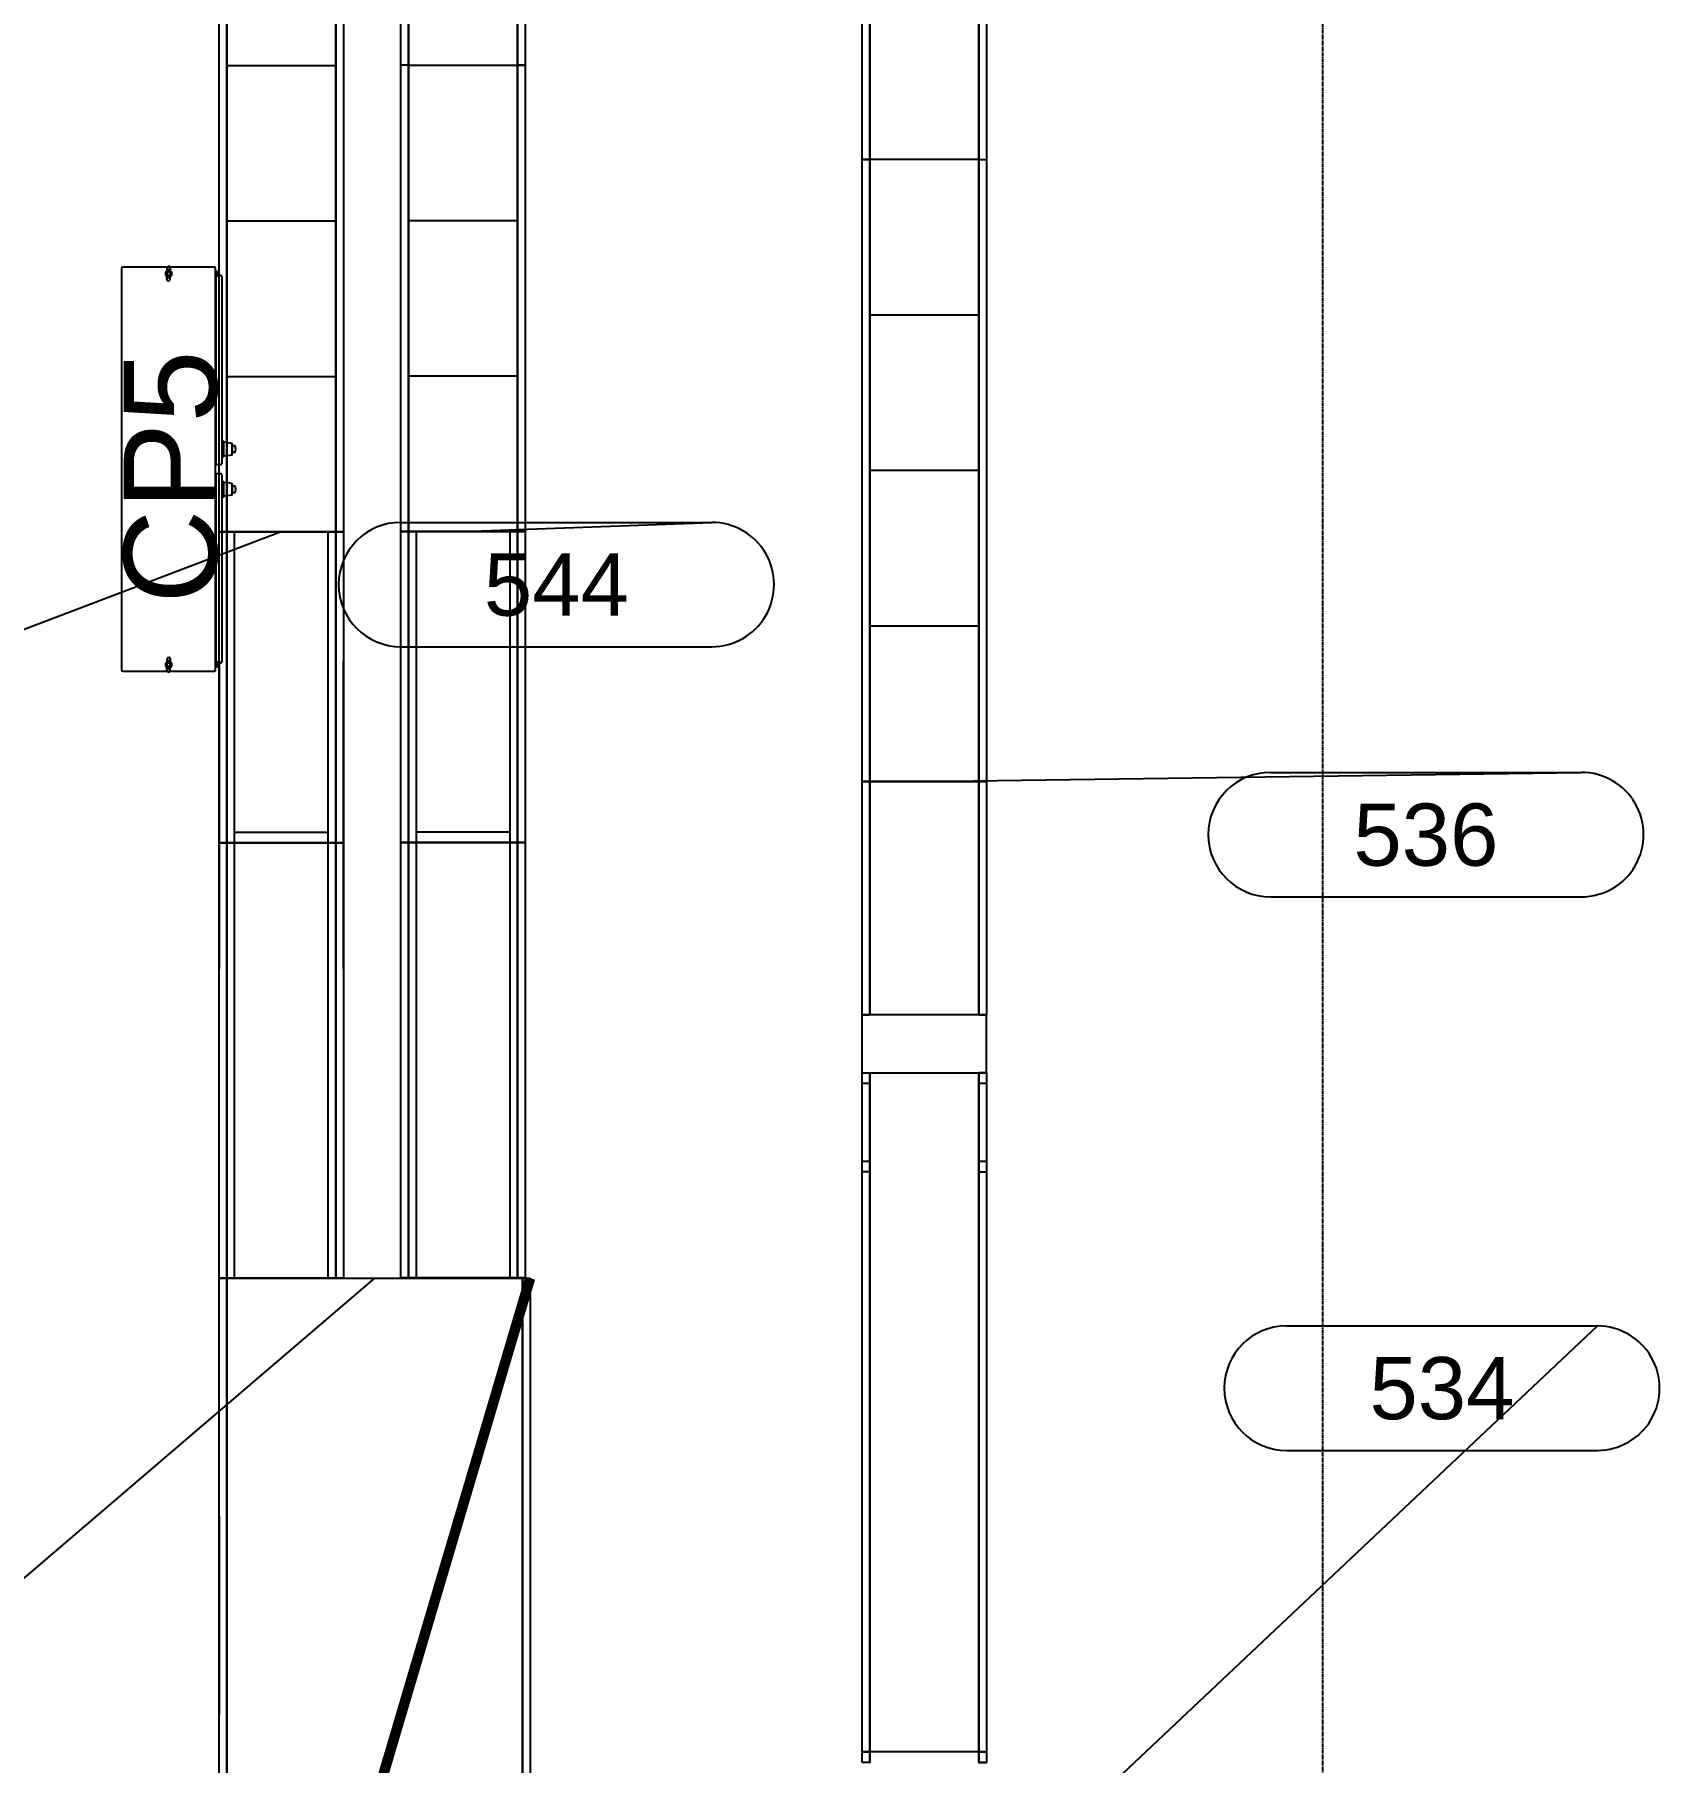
# Model space of a CAD drawing. Header units: inches. Extents: x -21257 to 11444, y 0 to 8704.
# Drawn here: x 1879.6 to 2193.7, y 692.9 to 1026.3 of the extents above; entities that cross this region are included whole.
import ezdxf
from ezdxf.enums import TextEntityAlignment as Align

# ---------------------------------------------------------------- set-up
doc = ezdxf.new("R2010")
doc.units = ezdxf.units.IN
doc.header["$MEASUREMENT"] = 0
doc.linetypes.add('CENTER2', pattern=[1.125, 0.75, -0.125, 0.125, -0.125])
doc.linetypes.add('HIDDEN', pattern=[0.375, 0.25, -0.125])
for name, color, linetype in [('400-CONV-LAYOUT', 1, 'Continuous'), ('400-CONV-NUMBERS', 1, 'Continuous'), ('500-CONV-LAYOUT-LOWER', 4, 'Continuous'), ('500-CONV-LAYOUT-UPPER', 4, 'Continuous'), ('500-CONV-NUMBERS', 4, 'Continuous'), ('Bldg_Cline', 8, 'CENTER2'), ('control_panel', 1, 'Continuous')]:
    doc.layers.add(name, color=color, linetype=linetype)
doc.styles.get("Standard").update_dxf_attribs({"font": 'helvl.shx'})

# ---------------------------------------------------------------- blocks, each defined once
blk = doc.blocks.new('DCBLOCK')
at = {"linetype": 'Continuous'}
for p, q in [((-0.625, 0), (0, 0)), ((-0.625, -0.25), (0, -0.25))]:
    blk.add_line(p, q, dxfattribs=at)
for centre, start, end in [((-0.625, -0.125), 90, 269.9999), ((0, -0.125), 269.9999, 90)]:
    blk.add_arc(centre, 0.125, start, end)
blk.add_attdef('FORTNAITEM', text='', height=0.125).set_placement((-0.3125, -0.125), align=Align.MIDDLE_CENTER)
at = {"flags": 1}
blk.add_attdef('SERIALNUM', (-0.625, -0.3437), '', height=0.125, dxfattribs=at)
blk = doc.blocks.new('Promise-US15-100330-00-10-003 Bldg Colums')
at = {"layer": 'Bldg_Cline'}
blk.add_line((1200, 7192), (1200, 8), dxfattribs=at)

msp = doc.modelspace()

# ---------------------------------------------------------------- linework, layer by layer
at = {"layer": '400-CONV-LAYOUT', "linetype": 'Continuous'}
for p, q in [((1916.72, 1020.3, 222), (1937.72, 1020.3, 222)), ((1916.72, 990.3, 222), (1937.72, 990.3, 222)), ((1916.72, 960.3, 222), (1937.72, 960.3, 222)), ((1916.72, 930.3, 215.38), (1915.22, 930.3, 215.38)), ((1916.72, 930.3, 222), (1915.22, 930.3, 222)), ((1916.72, 930.3, 215.5), (1915.22, 930.3, 215.5)), ((1915.22, 930.3, 222), (1916.72, 930.3, 222)), ((1916.72, 930.3, 215.38), (1915.22, 930.3, 215.38)), ((1916.72, 930.3, 222), (1915.22, 930.3, 222)), ((1916.72, 930.3, 215.5), (1915.22, 930.3, 215.5)), ((1915.22, 930.3, 222), (1916.72, 930.3, 222)), ((1916.72, 930.3, 222), (1916.72, 930.3, 215.38)), ((1916.72, 930.3, 222), (1916.72, 930.3, 215.5)), ((1916.72, 930.3, 222), (1916.72, 930.3, 215.38)), ((1916.72, 930.3, 222), (1916.72, 930.3, 215.5)), ((1937.72, 930.3, 215.38), (1939.22, 930.3, 215.38)), ((1937.72, 930.3, 222), (1937.72, 930.3, 215.38)), ((1939.22, 930.3, 222), (1937.72, 930.3, 222)), ((1939.22, 930.3, 215.5), (1937.72, 930.3, 215.5)), ((1937.72, 930.3, 215.5), (1937.72, 930.3, 222)), ((1939.22, 930.3, 222), (1937.72, 930.3, 222)), ((1916.72, 870.3, 215.38), (1915.22, 870.3, 215.38)), ((1916.72, 870.3, 222), (1915.22, 870.3, 222)), ((1916.72, 870.3, 215.37), (1915.22, 870.3, 215.37)), ((1915.22, 870.3, 222), (1916.72, 870.3, 222)), ((1916.72, 870.3, 222), (1916.72, 870.3, 215.38)), ((1916.72, 870.3, 222), (1916.72, 870.3, 215.37)), ((1937.72, 870.3, 215.38), (1939.22, 870.3, 215.38)), ((1937.72, 870.3, 222), (1937.72, 870.3, 215.38)), ((1939.22, 870.3, 222), (1937.72, 870.3, 222)), ((1939.22, 870.3, 215.37), (1937.72, 870.3, 215.37)), ((1937.72, 870.3, 215.37), (1937.72, 870.3, 222)), ((1939.22, 870.3, 222), (1937.72, 870.3, 222)), ((1916.72, 786.3, 215.37), (1915.22, 786.3, 215.37)), ((1915.22, 786.3, 222), (1916.72, 786.3, 222)), ((1916.72, 786.3, 222), (1916.72, 786.3, 215.37)), ((1939.22, 786.3, 215.37), (1937.72, 786.3, 215.37)), ((1937.72, 786.3, 215.37), (1937.72, 786.3, 222)), ((1939.22, 786.3, 222), (1937.72, 786.3, 222))]:
    msp.add_line(p, q, dxfattribs=at)
at = {"layer": '400-CONV-LAYOUT'}
for points in [[(1916.72, 2370.3, 215.5), (1916.72, 930.3, 215.5), (1915.22, 930.3, 215.5), (1915.22, 2370.3, 215.5)], [(1916.72, 2370.3, 222), (1916.72, 930.3, 222), (1915.22, 930.3, 222), (1915.22, 2370.3, 222)], [(1937.72, 2370.3, 222), (1937.72, 930.3, 222), (1916.72, 930.3, 222), (1916.72, 2370.3, 222)], [(1916.72, 2370.3, 222), (1916.72, 930.3, 222), (1916.72, 930.3, 215.5), (1916.72, 2370.3, 215.5)], [(1937.72, 2370.3, 222), (1937.72, 930.3, 222), (1937.72, 930.3, 215.5), (1937.72, 2370.3, 215.5)], [(1939.22, 2370.3, 215.5), (1939.22, 930.3, 215.5), (1937.72, 930.3, 215.5), (1937.72, 2370.3, 215.5)], [(1939.22, 2370.3, 222), (1939.22, 930.3, 222), (1937.72, 930.3, 222), (1937.72, 2370.3, 222)], [(1916.72, 930.3, 215.38), (1916.72, 870.3, 215.37), (1915.22, 870.3, 215.37), (1915.22, 930.3, 215.38)], [(1916.72, 930.3, 222), (1916.72, 870.3, 222), (1915.22, 870.3, 222), (1915.22, 930.3, 222)], [(1937.72, 930.3, 222), (1937.72, 870.3, 222), (1916.72, 870.3, 222), (1916.72, 930.3, 222)], [(1916.72, 930.3, 222), (1916.72, 870.3, 222), (1916.72, 870.3, 215.37), (1916.72, 930.3, 215.38)], [(1936.22, 930.3, 222), (1936.22, 786.3, 222), (1918.22, 786.3, 222), (1918.22, 930.3, 222)], [(1936.22, 930.3, 222), (1936.22, 872.3, 222), (1918.22, 872.3, 222), (1918.22, 930.3, 222)], [(1937.72, 930.3, 222), (1937.72, 870.3, 222), (1937.72, 870.3, 215.37), (1937.72, 930.3, 215.38)], [(1939.22, 930.3, 215.38), (1939.22, 870.3, 215.37), (1937.72, 870.3, 215.37), (1937.72, 930.3, 215.38)], [(1939.22, 930.3, 222), (1939.22, 870.3, 222), (1937.72, 870.3, 222), (1937.72, 930.3, 222)], [(1915.22, 884.3, 215.37), (1915.22, 884.3, 203.05), (1915.22, 905.3, 215.37), (1915.22, 884.3, 215.37)], [(1939.22, 884.3, 215.37), (1939.22, 884.3, 203.05), (1939.22, 905.3, 215.37), (1939.22, 884.3, 215.37)], [(1915.22, 846.05, 215.37), (1915.22, 846.05, 203.05), (1915.22, 884.3, 203.05), (1915.22, 884.3, 215.37)], [(1939.22, 846.05, 215.37), (1939.22, 846.05, 203.05), (1939.22, 884.3, 203.05), (1939.22, 884.3, 215.37)], [(1916.72, 870.3, 215.38), (1916.72, 786.3, 215.37), (1915.22, 786.3, 215.37), (1915.22, 870.3, 215.38)], [(1916.72, 870.3, 222), (1916.72, 786.3, 222), (1915.22, 786.3, 222), (1915.22, 870.3, 222)], [(1937.72, 870.3, 222), (1937.72, 786.3, 222), (1916.72, 786.3, 222), (1916.72, 870.3, 222)], [(1916.72, 870.3, 222), (1916.72, 786.3, 222), (1916.72, 786.3, 215.37), (1916.72, 870.3, 215.38)], [(1937.72, 870.3, 222), (1937.72, 786.3, 222), (1937.72, 786.3, 215.37), (1937.72, 870.3, 215.38)], [(1939.22, 870.3, 215.38), (1939.22, 786.3, 215.37), (1937.72, 786.3, 215.37), (1937.72, 870.3, 215.38)], [(1939.22, 870.3, 222), (1939.22, 786.3, 222), (1937.72, 786.3, 222), (1937.72, 870.3, 222)]]:
    msp.add_3dface(points, dxfattribs=at)
at = {"layer": '400-CONV-NUMBERS', "linetype": 'Continuous'}
msp.add_line((1927.22, 930.3, 222), (1779.28, 874.11, 360), dxfattribs=at)
at = {"layer": '500-CONV-LAYOUT-LOWER', "linetype": 'Continuous'}
for p, q in [((1951.78, 1020.39, 215.5), (1950.28, 1020.39, 215.5)), ((1951.78, 1020.39, 222), (1950.28, 1020.39, 222)), ((1951.78, 1020.39, 222), (1972.78, 1020.39, 222)), ((1951.78, 1020.39, 222), (1951.78, 1020.39, 215.5)), ((1972.78, 1020.39, 215.5), (1974.28, 1020.39, 215.5)), ((1972.78, 1020.39, 222), (1972.78, 1020.39, 215.5)), ((1974.28, 1020.39, 222), (1972.78, 1020.39, 222)), ((1951.78, 990.39, 222), (1972.78, 990.39, 222)), ((1951.78, 960.39, 222), (1972.78, 960.39, 222)), ((1951.78, 930.39, 215.38), (1950.28, 930.39, 215.38)), ((1951.78, 930.39, 222), (1950.28, 930.39, 222)), ((1951.78, 930.39, 215.5), (1950.28, 930.39, 215.5)), ((1950.28, 930.39, 222), (1951.78, 930.39, 222)), ((1951.78, 930.39, 222), (1951.78, 930.39, 215.38)), ((1951.78, 930.39, 222), (1951.78, 930.39, 215.5)), ((1972.78, 930.39, 215.38), (1974.28, 930.39, 215.38)), ((1972.78, 930.39, 222), (1972.78, 930.39, 215.38)), ((1974.28, 930.39, 222), (1972.78, 930.39, 222)), ((1974.28, 930.39, 215.5), (1972.78, 930.39, 215.5)), ((1972.78, 930.39, 215.5), (1972.78, 930.39, 222)), ((1974.28, 930.39, 222), (1972.78, 930.39, 222)), ((1951.78, 870.39, 215.38), (1950.28, 870.39, 215.38)), ((1951.78, 870.39, 222), (1950.28, 870.39, 222)), ((1951.78, 870.39, 215.37), (1950.28, 870.39, 215.37)), ((1950.28, 870.39, 222), (1951.78, 870.39, 222)), ((1951.78, 870.39, 222), (1951.78, 870.39, 215.38)), ((1951.78, 870.39, 222), (1951.78, 870.39, 215.37)), ((1916.72, 786.3, 215.5), (1915.22, 786.3, 215.5)), ((1916.72, 786.3, 222), (1915.22, 786.3, 222)), ((1916.72, 786.3, 222), (1916.72, 786.3, 215.5)), ((1951.78, 786.39, 215.37), (1950.28, 786.39, 215.37)), ((1950.28, 786.39, 222), (1951.78, 786.39, 222)), ((1951.78, 786.39, 222), (1951.78, 786.39, 215.37))]:
    msp.add_line(p, q, dxfattribs=at)
at = {"layer": '500-CONV-LAYOUT-LOWER', "const_width": 2, "elevation": -251.96}
msp.add_lwpolyline([(1975.22, 786.3), (1941.44, 672.04, 0.112834), (1937.05, 641.93, 0.73186)], format="xyb", dxfattribs=at)
at = {"layer": '500-CONV-LAYOUT-LOWER'}
for points in [[(1951.78, 1380.39, 215.5), (1951.78, 930.39, 215.5), (1950.28, 930.39, 215.5), (1950.28, 1380.39, 215.5)], [(1951.78, 1380.39, 222), (1951.78, 930.39, 222), (1950.28, 930.39, 222), (1950.28, 1380.39, 222)], [(1972.78, 1380.39, 222), (1972.78, 930.39, 222), (1951.78, 930.39, 222), (1951.78, 1380.39, 222)], [(1951.78, 1380.39, 222), (1951.78, 930.39, 222), (1951.78, 930.39, 215.5), (1951.78, 1380.39, 215.5)], [(1972.78, 1380.39, 222), (1972.78, 930.39, 222), (1972.78, 930.39, 215.5), (1972.78, 1380.39, 215.5)], [(1974.28, 1380.39, 215.5), (1974.28, 930.39, 215.5), (1972.78, 930.39, 215.5), (1972.78, 1380.39, 215.5)], [(1974.28, 1380.39, 222), (1974.28, 930.39, 222), (1972.78, 930.39, 222), (1972.78, 1380.39, 222)], [(1951.78, 930.39, 215.38), (1951.78, 870.39, 215.37), (1950.28, 870.39, 215.37), (1950.28, 930.39, 215.38)], [(1951.78, 930.39, 222), (1951.78, 870.39, 222), (1950.28, 870.39, 222), (1950.28, 930.39, 222)], [(1972.78, 930.39, 222), (1972.78, 870.39, 222), (1951.78, 870.39, 222), (1951.78, 930.39, 222)], [(1951.78, 930.39, 222), (1951.78, 870.39, 222), (1951.78, 870.39, 215.37), (1951.78, 930.39, 215.38)], [(1971.28, 930.39, 222), (1971.28, 786.39, 222), (1953.28, 786.39, 222), (1953.28, 930.39, 222)], [(1971.28, 930.39, 222), (1971.28, 872.39, 222), (1953.28, 872.39, 222), (1953.28, 930.39, 222)], [(1972.78, 930.39, 222), (1972.78, 870.39, 222), (1972.78, 870.39, 215.37), (1972.78, 930.39, 215.38)], [(1974.28, 930.39, 215.38), (1974.28, 870.39, 215.37), (1972.78, 870.39, 215.37), (1972.78, 930.39, 215.38)], [(1974.28, 930.39, 222), (1974.28, 870.39, 222), (1972.78, 870.39, 222), (1972.78, 930.39, 222)], [(1951.78, 870.39, 215.38), (1951.78, 786.39, 215.37), (1950.28, 786.39, 215.37), (1950.28, 870.39, 215.38)], [(1951.78, 870.39, 222), (1951.78, 786.39, 222), (1950.28, 786.39, 222), (1950.28, 870.39, 222)], [(1972.78, 870.39, 222), (1972.78, 786.39, 222), (1951.78, 786.39, 222), (1951.78, 870.39, 222)], [(1951.78, 870.39, 222), (1951.78, 786.39, 222), (1951.78, 786.39, 215.37), (1951.78, 870.39, 215.38)], [(1972.78, 870.39, 222), (1972.78, 786.39, 222), (1972.78, 786.39, 215.37), (1972.78, 870.39, 215.38)], [(1974.28, 870.39, 215.38), (1974.28, 786.39, 215.37), (1972.78, 786.39, 215.37), (1972.78, 870.39, 215.38)], [(1974.28, 870.39, 222), (1974.28, 786.39, 222), (1972.78, 786.39, 222), (1972.78, 870.39, 222)], [(1916.72, 786.3, 222), (1916.72, 642.3, 222), (1915.22, 642.3, 222), (1915.22, 786.3, 222)], [(1916.72, 786.3, 215.5), (1916.72, 642.3, 215.5), (1915.22, 642.3, 215.5), (1915.22, 786.3, 215.5)], [(1916.72, 786.3, 222), (1916.72, 642.3, 222), (1916.72, 642.3, 215.5), (1916.72, 786.3, 215.5)], [(1973.72, 786.3, 222), (1973.72, 642.3, 222), (1916.72, 642.3, 222), (1916.72, 786.3, 222)], [(1975.22, 786.3, 222), (1975.22, 642.3, 222), (1973.72, 642.3, 222), (1973.72, 786.3, 222)], [(1975.22, 786.3, 215.5), (1975.22, 642.3, 215.5), (1973.72, 642.3, 215.5), (1973.72, 786.3, 215.5)], [(1973.72, 786.3, 222), (1973.72, 642.3, 222), (1973.72, 642.3, 215.5), (1973.72, 786.3, 215.5)], [(1915.22, 702.05, 215.5), (1915.22, 702.05, 203.18), (1915.22, 740.3, 203.18), (1915.22, 740.3, 215.5)]]:
    msp.add_3dface(points, dxfattribs=at)
at = {"layer": '500-CONV-LAYOUT-UPPER', "linetype": 'Continuous'}
for p, q in [((2040.78, 1002.14, 215.5), (2039.28, 1002.14, 215.5)), ((2039.28, 1002.14, 222), (2040.78, 1002.14, 222)), ((2061.78, 1002.14, 222), (2040.78, 1002.14, 222)), ((2040.78, 1002.14, 222), (2040.78, 1002.14, 215.5)), ((2061.78, 1002.14, 215.5), (2063.28, 1002.14, 215.5)), ((2061.78, 1002.14, 222), (2061.78, 1002.14, 215.5)), ((2061.78, 1002.14, 222), (2063.28, 1002.14, 222)), ((2061.78, 972.14, 222), (2040.78, 972.14, 222)), ((2061.78, 942.14, 222), (2040.78, 942.14, 222)), ((2061.78, 912.14, 222), (2040.78, 912.14, 222)), ((2040.78, 882.14, 215.5), (2039.28, 882.14, 215.5)), ((2039.28, 882.14, 222), (2040.78, 882.14, 222)), ((2039.28, 882.13, 215.5), (2040.78, 882.13, 215.5)), ((2039.28, 882.13, 222), (2040.78, 882.13, 222)), ((2040.78, 882.14, 222), (2040.78, 882.14, 215.5)), ((2040.78, 882.13, 215.5), (2040.78, 882.13, 222)), ((2061.78, 882.14, 215.5), (2063.28, 882.14, 215.5)), ((2061.78, 882.14, 222), (2061.78, 882.14, 215.5)), ((2061.78, 882.14, 222), (2063.28, 882.14, 222)), ((2061.78, 882.13, 215.5), (2063.28, 882.13, 215.5)), ((2061.78, 882.13, 222), (2061.78, 882.13, 215.5)), ((2063.28, 882.13, 222), (2061.78, 882.13, 222)), ((2040.78, 837.13, 215.5), (2039.28, 837.13, 215.5)), ((2039.28, 837.13, 222), (2040.78, 837.13, 222)), ((2040.78, 837.13, 222), (2040.78, 837.13, 215.5)), ((2061.78, 837.13, 215.5), (2063.28, 837.13, 215.5)), ((2061.78, 837.13, 222), (2061.78, 837.13, 215.5)), ((2061.78, 837.13, 222), (2063.28, 837.13, 222)), ((2039.28, 825.94, 224.63), (2040.78, 825.94, 224.63)), ((2039.28, 823.91, 218.46), (2040.78, 823.91, 218.46)), ((2040.78, 823.91, 218.46), (2040.78, 825.94, 224.63)), ((2061.78, 825.94, 224.63), (2061.78, 823.91, 218.46)), ((2063.28, 825.94, 224.63), (2061.78, 825.94, 224.63)), ((2061.78, 823.91, 218.46), (2063.28, 823.91, 218.46)), ((2039.28, 808.88, 230.25), (2040.78, 808.88, 230.25)), ((2040.78, 806.85, 224.07), (2039.28, 806.85, 224.07)), ((2040.78, 808.88, 230.25), (2040.78, 806.85, 224.07)), ((2061.78, 808.88, 230.25), (2061.78, 806.85, 224.07)), ((2061.78, 808.88, 230.25), (2063.28, 808.88, 230.25)), ((2061.78, 806.85, 224.07), (2063.28, 806.85, 224.07)), ((2039.28, 694.89, 267.75), (2040.78, 694.89, 267.75)), ((2040.78, 694.89, 267.75), (2040.78, 692.86, 261.57)), ((2061.78, 694.89, 267.75), (2061.78, 692.86, 261.57)), ((2061.78, 694.89, 267.75), (2063.28, 694.89, 267.75)), ((2040.78, 692.86, 261.57), (2039.28, 692.86, 261.57)), ((2061.78, 692.86, 261.57), (2063.28, 692.86, 261.57))]:
    msp.add_line(p, q, dxfattribs=at)
at = {"layer": '500-CONV-LAYOUT-UPPER', "elevation": 224.63}
for points in [[(2039.28, 825.94), (2039.28, 837.13)], [(2063.28, 825.94), (2063.28, 837.13)]]:
    msp.add_lwpolyline(points, dxfattribs=at)
at = {"layer": '500-CONV-LAYOUT-UPPER'}
for points in [[(2039.28, 882.14, 215.5), (2039.28, 1392.14, 215.5), (2040.78, 1392.14, 215.5), (2040.78, 882.14, 215.5)], [(2039.28, 882.14, 222), (2039.28, 1392.14, 222), (2040.78, 1392.14, 222), (2040.78, 882.14, 222)], [(2040.78, 882.14, 222), (2040.78, 1392.14, 222), (2061.78, 1392.14, 222), (2061.78, 882.14, 222)], [(2040.78, 882.14, 222), (2040.78, 1392.14, 222), (2040.78, 1392.14, 215.5), (2040.78, 882.14, 215.5)], [(2061.78, 882.14, 222), (2061.78, 1392.14, 222), (2061.78, 1392.14, 215.5), (2061.78, 882.14, 215.5)], [(2061.78, 882.14, 215.5), (2061.78, 1392.14, 215.5), (2063.28, 1392.14, 215.5), (2063.28, 882.14, 215.5)], [(2061.78, 882.14, 222), (2061.78, 1392.14, 222), (2063.28, 1392.14, 222), (2063.28, 882.14, 222)], [(2039.28, 837.13, 215.5), (2039.28, 882.13, 215.5), (2040.78, 882.13, 215.5), (2040.78, 837.13, 215.5)], [(2039.28, 837.13, 222), (2039.28, 882.13, 222), (2040.78, 882.13, 222), (2040.78, 837.13, 222)], [(2040.78, 837.13, 222), (2040.78, 882.13, 222), (2061.78, 882.13, 222), (2061.78, 837.13, 222)], [(2040.78, 837.13, 222), (2040.78, 882.13, 222), (2040.78, 882.13, 215.5), (2040.78, 837.13, 215.5)], [(2061.78, 837.13, 222), (2061.78, 882.13, 222), (2061.78, 882.13, 215.5), (2061.78, 837.13, 215.5)], [(2061.78, 837.13, 215.5), (2061.78, 882.13, 215.5), (2063.28, 882.13, 215.5), (2063.28, 837.13, 215.5)], [(2061.78, 837.13, 222), (2061.78, 882.13, 222), (2063.28, 882.13, 222), (2063.28, 837.13, 222)], [(2039.28, 694.89, 267.75), (2039.28, 825.94, 224.63), (2040.78, 825.94, 224.63), (2040.78, 694.89, 267.75)], [(2039.28, 692.86, 261.57), (2039.28, 823.91, 218.46), (2040.78, 823.91, 218.46), (2040.78, 692.86, 261.57)], [(2040.78, 694.89, 267.75), (2040.78, 825.94, 224.63), (2061.78, 825.94, 224.63), (2061.78, 694.89, 267.75)], [(2040.78, 694.89, 267.75), (2040.78, 825.94, 224.63), (2040.78, 823.91, 218.46), (2040.78, 692.86, 261.57)], [(2061.78, 694.89, 267.75), (2061.78, 825.94, 224.63), (2061.78, 823.91, 218.46), (2061.78, 692.86, 261.57)], [(2061.78, 694.89, 267.75), (2061.78, 825.94, 224.63), (2063.28, 825.94, 224.63), (2063.28, 694.89, 267.75)], [(2061.78, 692.86, 261.57), (2061.78, 823.91, 218.46), (2063.28, 823.91, 218.46), (2063.28, 692.86, 261.57)]]:
    msp.add_3dface(points, dxfattribs=at)
at = {"layer": '500-CONV-NUMBERS', "linetype": 'Continuous'}
for p, q in [((1962.28, 930.39, 222), (2010.28, 932.14, 360)), ((2051.28, 882.14, 222), (2178.03, 883.89, 360)), ((1945.22, 786.3, 222), (1850.28, 705.14, 360)), ((2051.28, 654.7, 270), (2181.12, 777.08, 360))]:
    msp.add_line(p, q, dxfattribs=at)
at = {"layer": 'control_panel', "linetype": 'HIDDEN'}
for p, q in [((1896.42, 981.25, -0.13), (1896.42, 981.25, -0.13)), ((1904.93, 980.45, -0.13), (1905.49, 980.77, -0.13)), ((1904.93, 979.81, -0.13), (1904.93, 980.45, -0.13)), ((1905.77, 981.4, -0.13), (1905.3, 981.4, -0.13)), ((1905.49, 980.77, -0.13), (1906.04, 980.45, -0.13)), ((1906.04, 980.45, -0.13), (1906.04, 979.81, -0.13)), ((1914.61, 980.32, -0.13), (1914.6, 980.29, -0.13)), ((1914.61, 980.34, -0.13), (1914.61, 980.34, -0.13)), ((1914.61, 980.34, -0.13), (1914.61, 980.34, -0.13)), ((1914.61, 980.34, -0.13), (1914.61, 980.32, -0.13)), ((1914.69, 980.1, -0.13), (1914.74, 980.31, -0.13)), ((1914.74, 980.31, -0.13), (1914.74, 980.31, -0.13)), ((1914.74, 980.31, -0.13), (1914.74, 980.31, -0.13)), ((1914.98, 980.24, -0.13), (1914.98, 980.24, -0.13)), ((1914.98, 980.24, -0.13), (1914.98, 980.24, -0.13)), ((1905.49, 979.49, -0.13), (1904.93, 979.81, -0.13)), ((1905.49, 979.49, -0.13), (1906.04, 979.81, -0.13)), ((1914.55, 943.81, -0.13), (1914.55, 978.9, -0.13)), ((1914.64, 979.66, -0.13), (1914.64, 979.66, -0.13)), ((1914.64, 979.34, -0.13), (1914.64, 979.34, -0.13)), ((1914.65, 978.9, -0.13), (1914.64, 978.9, -0.13)), ((1914.67, 980.02, -0.13), (1914.67, 980.02, -0.13)), ((1914.67, 980.02, -0.13), (1914.67, 980.02, -0.13)), ((1914.67, 979.97, -0.13), (1914.67, 979.97, -0.13)), ((1914.69, 980.09, -0.13), (1914.69, 980.1, -0.13)), ((1914.69, 980.09, -0.13), (1914.69, 980.09, -0.13)), ((1914.78, 980.19, -0.13), (1914.7, 980.09, -0.13)), ((1914.78, 980.19, -0.13), (1914.78, 980.19, -0.13)), ((1914.78, 980.19, -0.13), (1914.78, 980.19, -0.13)), ((1914.86, 980.16, -0.13), (1914.86, 980.16, -0.13)), ((1914.86, 980.16, -0.13), (1914.86, 980.16, -0.13)), ((1914.87, 979.94, -0.13), (1914.87, 979.94, -0.13)), ((1914.87, 979.94, -0.13), (1914.87, 979.94, -0.13)), ((1914.87, 979.94, -0.13), (1914.87, 979.94, -0.13)), ((1914.99, 979.9, -0.13), (1914.99, 979.9, -0.13)), ((1915.1, 980.2, -0.13), (1915.1, 980.2, -0.13)), ((1915.1, 980.2, -0.13), (1915.1, 980.2, -0.13)), ((1915.61, 979.66, -0.13), (1915.61, 979.66, -0.13)), ((1915.61, 979.66, -0.13), (1915.61, 979.66, -0.13)), ((1915.64, 979.66, -0.13), (1915.64, 979.66, -0.13)), ((1915.64, 979.66, -0.13), (1915.64, 979.66, -0.13)), ((1914.55, 941.12, -0.13), (1914.67, 941.12, -0.13)), ((1914.55, 905.9, -0.13), (1914.55, 941, -0.13)), ((1914.65, 941, -0.13), (1914.64, 941, -0.13)), ((1896.55, 903.93, -0.13), (1896.55, 903.93, -0.13)), ((1904.93, 905, -0.13), (1905.49, 905.32, -0.13)), ((1904.93, 904.36, -0.13), (1904.93, 905, -0.13)), ((1905.49, 904.04, -0.13), (1904.93, 904.36, -0.13)), ((1905.49, 905.32, -0.13), (1906.04, 905, -0.13)), ((1905.49, 904.04, -0.13), (1906.04, 904.36, -0.13)), ((1906.04, 905, -0.13), (1906.04, 904.36, -0.13)), ((1914.55, 904.78, -0.13), (1914.55, 904.78, -0.13)), ((1914.55, 904.78, -0.13), (1914.55, 904.78, -0.13)), ((1914.61, 904.49, -0.13), (1914.6, 904.52, -0.13)), ((1914.61, 904.47, -0.13), (1914.61, 904.49, -0.13)), ((1914.64, 905.9, -0.13), (1914.65, 905.9, -0.13)), ((1914.67, 904.83, -0.13), (1914.67, 905.15, -0.13)), ((1914.67, 904.83, -0.13), (1914.67, 904.83, -0.13)), ((1914.69, 904.71, -0.13), (1914.74, 904.5, -0.13)), ((1914.69, 904.71, -0.13), (1914.69, 904.71, -0.13)), ((1914.78, 904.62, -0.13), (1914.7, 904.72, -0.13)), ((1914.7, 904.72, -0.13), (1914.7, 904.72, -0.13)), ((1914.7, 904.72, -0.13), (1914.7, 904.72, -0.13)), ((1914.81, 905.03, -0.13), (1914.81, 905.03, -0.13)), ((1914.81, 905.03, -0.13), (1914.81, 905.03, -0.13)), ((1914.86, 904.78, -0.13), (1914.86, 904.78, -0.13)), ((1914.99, 904.91, -0.13), (1914.99, 904.91, -0.13)), ((1914.99, 904.91, -0.13), (1914.99, 904.91, -0.13)), ((1914.99, 904.91, -0.13), (1914.99, 904.91, -0.13)), ((1915.64, 905.15, -0.13), (1915.64, 905.15, -0.13))]:
    msp.add_line(p, q, dxfattribs=at)
at = {"layer": 'control_panel', "linetype": 'Continuous'}
for p, q in [((1896.42, 981.12, -0.13), (1896.42, 903.69, -0.13)), ((1905.3, 981.4, -0.13), (1896.71, 981.4, -0.13)), ((1905.13, 979.06, -0.13), (1905.22, 981.22, -0.13)), ((1905.76, 979.04, -0.13), (1905.84, 981.19, -0.13)), ((1914.26, 981.4, -0.13), (1905.77, 981.4, -0.13)), ((1914.55, 903.69, -0.13), (1914.55, 981.12, -0.13)), ((1914.6, 980.29, -0.13), (1914.55, 980.03, -0.13)), ((1914.98, 980.24, -0.13), (1914.87, 979.94, -0.13)), ((1914.55, 979.97, -0.13), (1914.67, 979.97, -0.13)), ((1914.55, 979.34, -0.13), (1914.64, 979.34, -0.13)), ((1914.64, 978.9, -0.13), (1914.55, 978.9, -0.13)), ((1914.64, 943.41, -0.13), (1914.64, 979.66, -0.13)), ((1914.95, 979.66, -0.13), (1914.64, 979.66, -0.13)), ((1914.67, 980.02, -0.13), (1914.69, 980.09, -0.13)), ((1914.67, 979.97, -0.13), (1914.67, 980.02, -0.13)), ((1914.67, 979.97, -0.13), (1914.67, 979.66, -0.13)), ((1914.81, 979.78, -0.13), (1914.87, 979.94, -0.13)), ((1914.86, 980.03, -0.13), (1914.86, 980.16, -0.13)), ((1914.87, 979.94, -0.13), (1914.99, 979.9, -0.13)), ((1914.87, 979.94, -0.13), (1914.87, 979.94, -0.13)), ((1914.87, 979.94, -0.13), (1914.87, 979.94, -0.13)), ((1914.87, 979.94, -0.13), (1914.87, 979.94, -0.13)), ((1914.87, 979.94, -0.13), (1914.87, 979.94, -0.13)), ((1914.99, 979.9, -0.13), (1914.93, 979.74, -0.13)), ((1915.56, 979.78, -0.13), (1914.95, 979.78, -0.13)), ((1914.95, 979.66, -0.13), (1914.95, 979.78, -0.13)), ((1914.99, 979.9, -0.13), (1915.1, 980.2, -0.13)), ((1915.77, 979.59, -0.13), (1915.77, 943.49, -0.13)), ((1915.77, 947.79, -0.13), (1916.11, 947.79, -0.13)), ((1916.11, 944.79, -0.13), (1916.11, 947.79, -0.13)), ((1916.11, 947.65, -0.13), (1917.71, 947.45, -0.13)), ((1917.71, 945.12, -0.13), (1917.71, 947.45, -0.13)), ((1918.24, 946.91, -0.13), (1917.77, 946.91, -0.13)), ((1918.26, 946.91, -0.13), (1918.24, 946.91, -0.13)), ((1914.55, 943.81, -0.13), (1914.64, 943.81, -0.13)), ((1916.11, 944.79, -0.13), (1915.77, 944.79, -0.13)), ((1917.71, 945.12, -0.13), (1916.11, 944.93, -0.13)), ((1917.77, 945.66, -0.13), (1918.32, 945.66, -0.13)), ((1918.32, 945.66, -0.13), (1918.33, 945.66, -0.13)), ((1914.64, 941, -0.13), (1914.55, 941, -0.13)), ((1914.64, 943.28, -0.13), (1914.64, 943.41, -0.13)), ((1914.64, 943.28, -0.13), (1915.56, 943.28, -0.13)), ((1915.56, 941.52, -0.13), (1914.64, 941.52, -0.13)), ((1914.64, 941.52, -0.13), (1914.64, 941.4, -0.13)), ((1914.64, 905.15, -0.13), (1914.64, 941.4, -0.13)), ((1915.77, 941.4, -0.13), (1915.77, 941.4, -0.13)), ((1915.77, 941.4, -0.13), (1915.77, 941.4, -0.13)), ((1915.77, 941.4, -0.13), (1915.77, 941.4, -0.13)), ((1915.77, 941.4, -0.13), (1915.77, 941.4, -0.13)), ((1915.77, 941.4, -0.13), (1915.77, 941.4, -0.13)), ((1915.77, 941.4, -0.13), (1915.77, 941.4, -0.13)), ((1915.77, 941.32, -0.13), (1915.77, 905.23, -0.13)), ((1915.77, 940.03, -0.13), (1916.11, 940.03, -0.13)), ((1916.11, 937.03, -0.13), (1915.77, 937.03, -0.13)), ((1916.11, 937.03, -0.13), (1916.11, 940.03, -0.13)), ((1916.11, 939.89, -0.13), (1917.71, 939.69, -0.13)), ((1917.71, 937.37, -0.13), (1916.11, 937.17, -0.13)), ((1917.71, 937.37, -0.13), (1917.71, 939.69, -0.13)), ((1918.24, 939.15, -0.13), (1917.77, 939.15, -0.13)), ((1917.77, 937.9, -0.13), (1918.32, 937.9, -0.13)), ((1918.26, 939.15, -0.13), (1918.24, 939.15, -0.13)), ((1918.32, 937.9, -0.13), (1918.33, 937.9, -0.13)), ((1905.15, 903.61, -0.13), (1905.2, 905.76, -0.13)), ((1905.78, 903.6, -0.13), (1905.82, 905.75, -0.13)), ((1914.55, 905.9, -0.13), (1914.64, 905.9, -0.13)), ((1914.55, 905.46, -0.13), (1914.64, 905.46, -0.13)), ((1914.55, 904.83, -0.13), (1914.67, 904.83, -0.13)), ((1914.6, 904.52, -0.13), (1914.55, 904.78, -0.13)), ((1914.95, 905.15, -0.13), (1914.64, 905.15, -0.13)), ((1914.67, 904.83, -0.13), (1914.67, 905.15, -0.13)), ((1914.67, 904.83, -0.13), (1914.67, 904.79, -0.13)), ((1914.67, 904.79, -0.13), (1914.67, 904.79, -0.13)), ((1914.67, 904.79, -0.13), (1914.67, 904.79, -0.13)), ((1914.67, 904.79, -0.13), (1914.69, 904.71, -0.13)), ((1914.87, 904.86, -0.13), (1914.81, 905.03, -0.13)), ((1914.86, 904.65, -0.13), (1914.86, 904.78, -0.13)), ((1914.86, 904.78, -0.13), (1914.86, 904.78, -0.13)), ((1914.99, 904.91, -0.13), (1914.87, 904.86, -0.13)), ((1914.87, 904.86, -0.13), (1914.98, 904.57, -0.13)), ((1914.93, 905.07, -0.13), (1914.99, 904.91, -0.13)), ((1914.93, 905.07, -0.13), (1914.93, 905.07, -0.13)), ((1914.93, 905.07, -0.13), (1914.93, 905.07, -0.13)), ((1914.95, 905.02, -0.13), (1914.95, 905.15, -0.13)), ((1914.95, 905.02, -0.13), (1915.56, 905.02, -0.13)), ((1915.1, 904.61, -0.13), (1914.99, 904.91, -0.13)), ((1914.99, 904.91, -0.13), (1914.99, 904.91, -0.13)), ((1914.99, 904.91, -0.13), (1914.99, 904.91, -0.13)), ((1896.71, 903.4, -0.13), (1905.22, 903.4, -0.13)), ((1905.71, 903.4, -0.13), (1914.26, 903.4, -0.13))]:
    msp.add_line(p, q, dxfattribs=at)
at = {"layer": 'control_panel', "linetype": 'HIDDEN'}
for centre, radius in [((1905.49, 980.13, -0.13), 0.538), ((1914.86, 980.29, -0.13), 0.25), ((1905.49, 904.68, -0.13), 0.538)]:
    msp.add_circle(centre, radius, dxfattribs=at)
at = {"layer": 'control_panel', "linetype": 'Continuous'}
for centre, radius in [((1914.86, 980.29, -0.13), 0.126), ((1914.86, 980.29, -0.13), 0.0635), ((1914.86, 904.52, -0.13), 0.126), ((1914.86, 904.52, -0.13), 0.0635)]:
    msp.add_circle(centre, radius, dxfattribs=at)
for centre, radius, start, end in [((1896.71, 981.12, -0.13), 0.288, 90, 180), ((1905.49, 980.13, -0.13), 0.625, 117.4364, 237.9649), ((1905.53, 981.23, -0.13), 0.313, 353.2722, 182.1291), ((1905.49, 980.13, -0.13), 0.625, 297.9656, 57.4357), ((1914.26, 981.12, -0.13), 0.288, 360, 90), ((1914.86, 980.29, -0.13), 0.255, 339.9996, 270), ((1914.86, 980.29, -0.13), 0.13, 339.9992, 270.0001), ((1905.44, 979.05, -0.13), 0.312, 177.7007, 357.7007), ((1914.65, 979.13, -0.13), 0.228, 243.0005, 268.2407), ((1914.65, 979.13, -0.13), 0.1, 180, 265.9861), ((1914.99, 979.72, -0.13), 0.185, 160, 198.9265), ((1914.99, 979.72, -0.13), 0.06, 160, 237.4847), ((1915.56, 979.58, -0.13), 0.208, 360, 90), ((1909.8, 946.29, -0.13), 8, 351.6423, 8.3577), ((1918.26, 946.81, -0.13), 0.1, 14.414, 90), ((1916.24, 946.29, -0.13), 2.18, 343.2528, 14.4918), ((1915.56, 943.49, -0.13), 0.208, 270, 359.9808), ((1915.56, 941.32, -0.13), 0.208, 360, 90), ((1909.8, 938.53, -0.13), 8, 351.6423, 8.3577), ((1918.26, 939.05, -0.13), 0.1, 14.414, 90), ((1916.24, 938.53, -0.13), 2.18, 343.2528, 14.4918), ((1896.71, 903.69, -0.13), 0.288, 180, 270), ((1905.49, 904.68, -0.13), 0.625, 118.572, 239.1005), ((1905.47, 903.6, -0.13), 0.312, 178.8362, 358.8362), ((1905.51, 905.76, -0.13), 0.312, 358.8362, 178.8362), ((1905.49, 904.68, -0.13), 0.625, 299.1012, 58.5712), ((1914.26, 903.69, -0.13), 0.288, 269.9999, 360), ((1914.65, 905.68, -0.13), 0.228, 91.7589, 116.9987), ((1914.65, 905.68, -0.13), 0.1, 94.0138, 180), ((1914.86, 904.52, -0.13), 0.255, 89.9984, 19.9998), ((1914.86, 904.52, -0.13), 0.13, 90.0001, 19.9997), ((1914.99, 905.09, -0.13), 0.185, 161.0757, 199.9962), ((1914.86, 904.52, -0.13), 0.126, 357.8039, 90), ((1914.99, 905.09, -0.13), 0.06, 122.517, 199.9882), ((1914.86, 904.52, -0.13), 0.25, 360, 19.9998), ((1914.86, 904.52, -0.13), 0.25, 358.245, 360), ((1915.56, 905.23, -0.13), 0.208, 270, 359.9916)]:
    msp.add_arc(centre, radius, start, end, dxfattribs=at)
at = {"layer": 'control_panel', "linetype": 'HIDDEN'}
for centre, radius, start, end in [((1905.49, 980.13, -0.13), 0.31, 185.7031, 169.6983), ((1905.49, 980.13, -0.13), 0.625, 87.7007, 117.4364), ((1905.53, 981.21, -0.13), 0.312, 177.7007, 357.7007), ((1905.49, 980.13, -0.13), 0.625, 57.4357, 87.7007), ((1914.86, 980.29, -0.13), 0.125, 89.7998, 270), ((1914.86, 980.29, -0.13), 0.124, 232.0635, 168), ((1905.44, 979.05, -0.13), 0.312, 357.7007, 177.7007), ((1905.49, 980.13, -0.13), 0.625, 237.9649, 297.9656), ((1914.65, 979.13, -0.13), 0.1, 265.9861, 270), ((1914.65, 979.13, -0.13), 0.228, 268.2407, 270), ((1914.63, 943.95, -0.13), 0.078, 90, 180), ((1914.67, 943.56, -0.13), 0.12, 90, 180), ((1914.67, 941.24, -0.13), 0.12, 180, 270), ((1914.63, 940.86, -0.13), 0.078, 180, 270), ((1905.47, 903.6, -0.13), 0.312, 358.8362, 178.8362), ((1905.49, 904.68, -0.13), 0.625, 239.1005, 299.1012), ((1905.49, 904.68, -0.13), 0.31, 186.8387, 170.8338), ((1905.49, 904.68, -0.13), 0.625, 88.8362, 118.572), ((1905.51, 905.76, -0.13), 0.312, 178.8362, 358.8362), ((1905.49, 904.68, -0.13), 0.625, 58.5712, 88.8362), ((1914.86, 904.52, -0.13), 0.25, 19.9998, 358.245), ((1914.65, 905.68, -0.13), 0.228, 90, 91.7589), ((1914.65, 905.68, -0.13), 0.1, 90, 94.0138), ((1914.86, 904.52, -0.13), 0.124, 192, 127.9365)]:
    msp.add_arc(centre, radius, start, end, dxfattribs=at)

# ---------------------------------------------------------------- block references
msp.add_blockref('Promise-US15-100330-00-10-003 Bldg Colums', (928.05, 515.51))
at = {"layer": '500-CONV-NUMBERS', "xscale": 96, "yscale": 96, "zscale": 96}
for p, values in [((2010.28, 932.14, 360), {'FORTNAITEM': '544'}), ((2178.03, 883.89, 360), {'FORTNAITEM': '536'}), ((2181.12, 777.08, 360), {'FORTNAITEM': '534'})]:
    msp.add_blockref('DCBLOCK', p, dxfattribs=at).add_auto_attribs(values)

# ---------------------------------------------------------------- texts
at = {"layer": 'control_panel', "insert": (1896.82, 940.89, 9), "char_height": 18, "width": 98.3491, "attachment_point": 2, "rotation": 90}
msp.add_mtext('{\\fArial|b0|i0|c0|p34;CP5}', dxfattribs=at)

doc.saveas('drawing.dxf')
